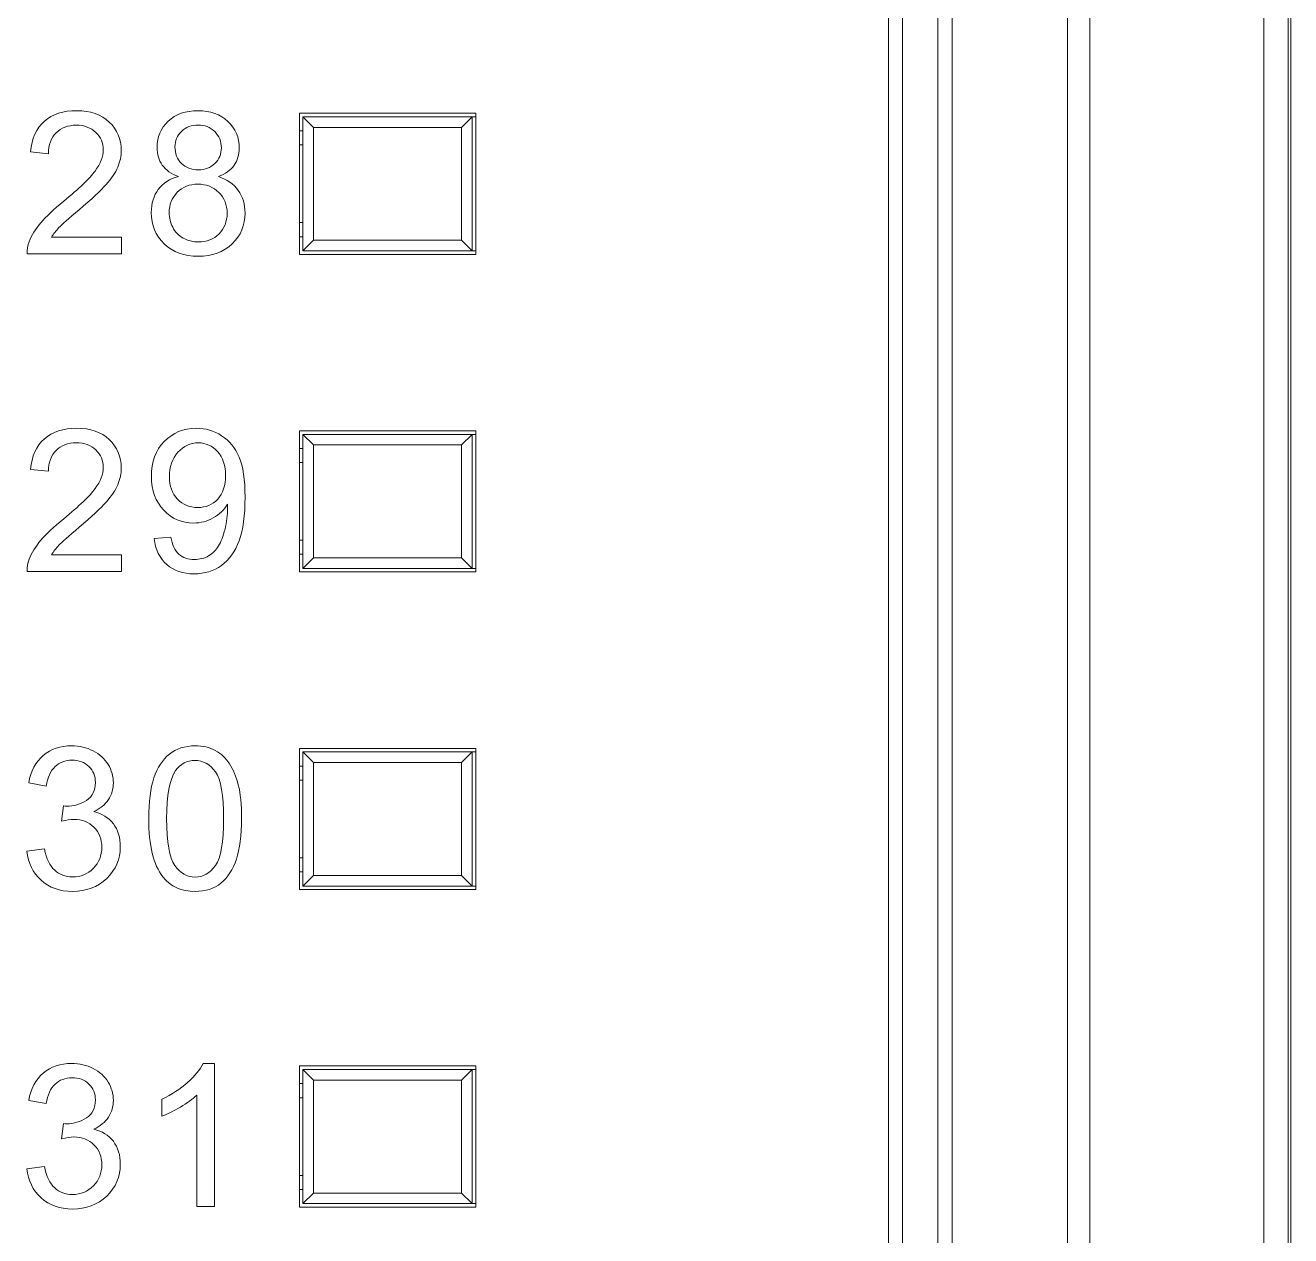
# Model space of a CAD drawing. Header units: millimetres. Extents: x 33157 to 59611, y -29750 to 1750.
# Drawn here: x 53679.92 to 53697.85, y 1349.32 to 1366.47 of the extents above; entities that cross this region are included whole.
import ezdxf

# ---------------------------------------------------------------- set-up
doc = ezdxf.new("R2010")
doc.units = ezdxf.units.MM
doc.layers.get('0').update_dxf_attribs({"lineweight": 18})

msp = doc.modelspace()

# ---------------------------------------------------------------- linework, layer by layer
at = {"lineweight": 9}
for p, q in [((53697.84878075242, 1433.969714928018), (53697.84878075242, 1335.469814928015)), ((53697.46928075244, 1433.305514928019), (53697.46928075244, 1336.134014928014)), ((53697.81108075238, 1433.305514928019), (53697.81108075238, 1336.134014928014)), ((53694.6865807524, 1428.989114928015), (53694.6865807524, 1340.450414928018)), ((53695.0027807524, 1428.989114928015), (53695.0027807524, 1340.450414928018)), ((53692.14878075241, 1428.719714928018), (53692.14878075241, 1340.719814928015)), ((53692.34878075236, 1428.719714928018), (53692.34878075236, 1340.719814928015)), ((53692.84878075242, 1428.719714928018), (53692.84878075242, 1340.719814928015)), ((53693.04878075238, 1428.719714928018), (53693.04878075238, 1340.719814928015)), ((53683.79878075243, 1365.219714928018), (53683.79878075243, 1363.219714928018)), ((53683.84878075242, 1365.169714928015), (53683.84878075242, 1363.269714928013)), ((53686.24878075244, 1365.169714928015), (53686.24878075244, 1363.269714928013)), ((53686.29878075243, 1365.219714928018), (53686.29878075243, 1363.219714928018)), ((53683.99878075239, 1365.019714928021), (53683.99878075239, 1363.419714928015)), ((53686.09878075236, 1365.019714928021), (53686.09878075236, 1363.419714928015)), ((53683.79878075243, 1360.719714928018), (53683.79878075243, 1358.719714928018)), ((53683.79878075243, 1360.719714928018), (53683.79878075243, 1358.719714928018)), ((53683.84878075242, 1360.669714928015), (53683.84878075242, 1358.769714928021)), ((53683.84878075242, 1360.669714928015), (53683.84878075242, 1358.769714928021)), ((53686.24878075244, 1360.669714928015), (53686.24878075244, 1358.769714928021)), ((53686.24878075244, 1360.669714928015), (53686.24878075244, 1358.769714928021)), ((53686.29878075243, 1360.719714928018), (53686.29878075243, 1358.719714928018)), ((53686.29878075243, 1360.719714928018), (53686.29878075243, 1358.719714928018)), ((53683.99878075239, 1360.519714928013), (53683.99878075239, 1358.919714928015)), ((53683.99878075239, 1360.519714928013), (53683.99878075239, 1358.919714928015)), ((53686.09878075236, 1360.519714928013), (53686.09878075236, 1358.919714928015)), ((53686.09878075236, 1360.519714928013), (53686.09878075236, 1358.919714928015)), ((53683.79878075243, 1356.219714928018), (53683.79878075243, 1354.219714928018)), ((53683.84878075242, 1356.169714928015), (53683.84878075242, 1354.269714928013)), ((53686.24878075244, 1356.169714928015), (53686.24878075244, 1354.269714928013)), ((53686.29878075243, 1356.219714928018), (53686.29878075243, 1354.219714928018)), ((53683.99878075239, 1356.019714928021), (53683.99878075239, 1354.419714928015)), ((53686.09878075236, 1356.019714928021), (53686.09878075236, 1354.419714928015)), ((53683.79878075243, 1351.719714928018), (53683.79878075243, 1349.719714928018)), ((53683.84878075242, 1351.669714928015), (53683.84878075242, 1349.769714928021)), ((53686.24878075244, 1351.669714928015), (53686.24878075244, 1349.769714928021)), ((53686.29878075243, 1351.719714928018), (53686.29878075243, 1349.719714928018)), ((53683.99878075239, 1351.519714928013), (53683.99878075239, 1349.919714928015)), ((53686.09878075236, 1351.519714928013), (53686.09878075236, 1349.919714928015))]:
    msp.add_line(p, q, dxfattribs=at)
for points, knots in [([(53681.27768075242, 1363.463914928019), (53681.27768075242, 1363.463914928019), (53681.27768075242, 1363.22681492802), (53681.27768075242, 1363.22681492802), (53681.27768075242, 1363.22681492802), (53679.93988075244, 1363.22681492802), (53679.93988075244, 1363.22681492802), (53679.93808075241, 1363.286514928018), (53679.94788075241, 1363.343914928016), (53679.96908075243, 1363.399414928011), (53680.00338075243, 1363.490214928016), (53680.05848075243, 1363.580014928018), (53680.13418075247, 1363.668014928021), (53680.2098807524, 1363.75601492801), (53680.31808075242, 1363.857614928019), (53680.45878075241, 1363.972814928019), (53680.67748075243, 1364.153014928015), (53680.82608075239, 1364.295514928016), (53680.90368075241, 1364.400814928012), (53680.98178075245, 1364.50621492802), (53681.02078075238, 1364.605914928019), (53681.02078075238, 1364.700014928021), (53681.02078075238, 1364.798314928018), (53680.9855807524, 1364.881114928015), (53680.91498075242, 1364.948814928015), (53680.84448075245, 1365.016114928017), (53680.75228075244, 1365.049914928014), (53680.63888075241, 1365.049914928014), (53680.51898075241, 1365.049914928014), (53680.42298075245, 1365.014214928014), (53680.35098075241, 1364.942714928016), (53680.27908075237, 1364.871714928012), (53680.24288075246, 1364.772914928013), (53680.24188075241, 1364.646414928014), (53680.24188075241, 1364.646414928014), (53679.98788075239, 1364.671814928013), (53679.98788075239, 1364.671814928013), (53680.0052807524, 1364.861814928015), (53680.07118075245, 1365.006714928014), (53680.18498075238, 1365.106414928013), (53680.2992807524, 1365.206114928012), (53680.45218075244, 1365.256014928018), (53680.64458075244, 1365.256014928018), (53680.83828075245, 1365.256014928018), (53680.99218075236, 1365.202314928013), (53681.10498075243, 1365.09461492802), (53681.2183807524, 1364.986914928013), (53681.27478075246, 1364.853314928019), (53681.27478075246, 1364.694314928019), (53681.27478075246, 1364.613414928011), (53681.25838075244, 1364.533914928018), (53681.22498075236, 1364.455914928017), (53681.19208075237, 1364.377314928016), (53681.13698075243, 1364.295014928015), (53681.0603807524, 1364.208514928017), (53680.9831807524, 1364.122414928016), (53680.85568075246, 1364.003414928018), (53680.6778807524, 1363.852914928014), (53680.52878075247, 1363.727714928012), (53680.4328807524, 1363.643114928017), (53680.39058075243, 1363.598414928019), (53680.34818075239, 1363.55371492802), (53680.31338075243, 1363.509014928014), (53680.28568075245, 1363.463914928019), (53680.28568075245, 1363.463914928019), (53681.27768075242, 1363.463914928019), (53681.27768075242, 1363.463914928019)], [0, 0, 0, 0, 131382.5328116793, 131382.5328116793, 131382.5328116793, 262765.0656233583, 262765.0656233583, 262765.0656233583, 394147.5984350377, 394147.5984350377, 394147.5984350377, 525530.1312467166, 525530.1312467166, 525530.1312467166, 656912.664058396, 656912.664058396, 656912.664058396, 788295.196870075, 788295.196870075, 788295.196870075, 919677.7296817543, 919677.7296817543, 919677.7296817543, 1051060.262493433, 1051060.262493433, 1051060.262493433, 1182442.795305113, 1182442.795305113, 1182442.795305113, 1313825.328116792, 1313825.328116792, 1313825.328116792, 1445207.860928471, 1445207.860928471, 1445207.860928471, 1576590.39374015, 1576590.39374015, 1576590.39374015, 1707972.926551829, 1707972.926551829, 1707972.926551829, 1839355.459363509, 1839355.459363509, 1839355.459363509, 1970737.992175188, 1970737.992175188, 1970737.992175188, 2102120.524986867, 2102120.524986867, 2102120.524986867, 2233503.057798546, 2233503.057798546, 2233503.057798546, 2364885.590610225, 2364885.590610225, 2364885.590610225, 2496268.123421905, 2496268.123421905, 2496268.123421905, 2627650.656233584, 2627650.656233584, 2627650.656233584, 2759033.189045263, 2759033.189045263, 2759033.189045263, 2890415.721856942, 2890415.721856942, 2890415.721856942, 2890415.721856942]), ([(53682.08538075243, 1364.322314928016), (53681.98238075236, 1364.359914928012), (53681.90618075241, 1364.414014928021), (53681.85638075238, 1364.483614928016), (53681.80698075242, 1364.55371492802), (53681.7820807524, 1364.637414928016), (53681.7820807524, 1364.734814928015), (53681.7820807524, 1364.882014928014), (53681.83468075239, 1365.005314928021), (53681.94008075239, 1365.105414928017), (53682.04588075241, 1365.205614928017), (53682.18608075238, 1365.256014928018), (53682.36148075238, 1365.256014928018), (53682.53748075236, 1365.256014928018), (53682.67948075241, 1365.204714928018), (53682.78678075245, 1365.102214928017), (53682.89398075241, 1364.999614928019), (53682.9475807524, 1364.875014928016), (53682.9475807524, 1364.727714928012), (53682.9475807524, 1364.634114928012), (53682.9231807524, 1364.552314928012), (53682.87418075241, 1364.483114928014), (53682.82528075241, 1364.413514928019), (53682.75098075243, 1364.359914928012), (53682.65078075239, 1364.322314928016), (53682.77448075244, 1364.281814928013), (53682.86808075241, 1364.216914928016), (53682.93258075239, 1364.126614928012), (53682.99698075248, 1364.036814928018), (53683.02948075239, 1363.929514928015), (53683.02948075239, 1363.804414928017), (53683.02948075239, 1363.631814928012), (53682.96828075239, 1363.48691492802), (53682.84648075243, 1363.369314928015), (53682.72418075244, 1363.251714928017), (53682.56378075239, 1363.192914928011), (53682.36478075242, 1363.192914928011), (53682.16588075241, 1363.192914928011), (53682.00548075241, 1363.251714928017), (53681.88318075243, 1363.369814928017), (53681.76138075246, 1363.487914928016), (53681.70018075241, 1363.635114928016), (53681.70018075241, 1363.81151492802), (53681.70018075241, 1363.942714928016), (53681.73358075242, 1364.052814928014), (53681.80038075239, 1364.141214928015), (53681.86718075236, 1364.230114928017), (53681.96218075239, 1364.290314928017), (53682.08538075243, 1364.322314928016)], [0, 0, 0, 0, 132667.0949784591, 132667.0949784591, 132667.0949784591, 265334.1899569182, 265334.1899569182, 265334.1899569182, 398001.2849353773, 398001.2849353773, 398001.2849353773, 530668.3799138364, 530668.3799138364, 530668.3799138364, 663335.4748922954, 663335.4748922954, 663335.4748922954, 796002.5698707546, 796002.5698707546, 796002.5698707546, 928669.6648492137, 928669.6648492137, 928669.6648492137, 1061336.759827673, 1061336.759827673, 1061336.759827673, 1194003.854806132, 1194003.854806132, 1194003.854806132, 1326670.949784591, 1326670.949784591, 1326670.949784591, 1459338.04476305, 1459338.04476305, 1459338.04476305, 1592005.139741509, 1592005.139741509, 1592005.139741509, 1724672.234719968, 1724672.234719968, 1724672.234719968, 1857339.329698427, 1857339.329698427, 1857339.329698427, 1990006.424676886, 1990006.424676886, 1990006.424676886, 2122673.519655345, 2122673.519655345, 2122673.519655345, 2122673.519655345]), ([(53682.03608075241, 1364.743714928015), (53682.03608075241, 1364.647814928015), (53682.06658075241, 1364.569714928016), (53682.12728075244, 1364.509014928014), (53682.18848075237, 1364.448314928013), (53682.26838075244, 1364.417814928019), (53682.36768075245, 1364.417814928019), (53682.46408075243, 1364.417814928019), (53682.54218075241, 1364.447914928016), (53682.60278075244, 1364.508114928015), (53682.66348075241, 1364.568314928015), (53682.69358075238, 1364.642114928014), (53682.69358075238, 1364.729614928015), (53682.69358075238, 1364.820914928015), (53682.66258075237, 1364.897514928015), (53682.59998075242, 1364.959614928018), (53682.53788075244, 1365.021714928014), (53682.45938075244, 1365.052814928014), (53682.36478075242, 1365.052814928014), (53682.26938075243, 1365.052814928014), (53682.19078075243, 1365.022214928016), (53682.12868075244, 1364.961514928014), (53682.06708075237, 1364.900814928019), (53682.03608075241, 1364.828414928015), (53682.03608075241, 1364.743714928015)], [0, 0, 0, 0, 137354.0155961137, 137354.0155961137, 137354.0155961137, 274708.0311922273, 274708.0311922273, 274708.0311922273, 412062.046788341, 412062.046788341, 412062.046788341, 549416.0623844546, 549416.0623844546, 549416.0623844546, 686770.0779805683, 686770.0779805683, 686770.0779805683, 824124.093576682, 824124.093576682, 824124.093576682, 961478.1091727957, 961478.1091727957, 961478.1091727957, 1098832.124768909, 1098832.124768909, 1098832.124768909, 1098832.124768909]), ([(53681.95418075236, 1363.809614928017), (53681.95418075236, 1363.738614928013), (53681.97068075245, 1363.670414928019), (53682.00358075244, 1363.604014928016), (53682.03648075243, 1363.538214928012), (53682.08638075241, 1363.48691492802), (53682.15318075244, 1363.450714928018), (53682.21948075239, 1363.414514928015), (53682.29098075235, 1363.396114928014), (53682.3666807524, 1363.396114928014), (53682.48618075243, 1363.396114928014), (53682.58398075242, 1363.43421492802), (53682.66068075239, 1363.510414928016), (53682.73738075237, 1363.586614928011), (53682.77548075237, 1363.683514928015), (53682.77548075237, 1363.801114928013), (53682.77548075237, 1363.920614928014), (53682.73598075242, 1364.019414928021), (53682.65738075241, 1364.097414928015), (53682.57838075238, 1364.175514928014), (53682.47868075242, 1364.214614928016), (53682.35868075237, 1364.214614928016), (53682.24108075243, 1364.214614928016), (53682.14468075239, 1364.176014928016), (53682.06848075244, 1364.098914928014), (53681.99228075243, 1364.021714928014), (53681.95418075236, 1363.925314928019), (53681.95418075236, 1363.809614928017)], [0, 0, 0, 0, 136388.7626806781, 136388.7626806781, 136388.7626806781, 272777.5253613562, 272777.5253613562, 272777.5253613562, 409166.2880420343, 409166.2880420343, 409166.2880420343, 545555.0507227124, 545555.0507227124, 545555.0507227124, 681943.8134033906, 681943.8134033906, 681943.8134033906, 818332.5760840686, 818332.5760840686, 818332.5760840686, 954721.3387647467, 954721.3387647467, 954721.3387647467, 1091110.101445425, 1091110.101445425, 1091110.101445425, 1227498.864126103, 1227498.864126103, 1227498.864126103, 1227498.864126103]), ([(53681.27768075242, 1358.963914928011), (53681.27768075242, 1358.963914928011), (53681.27768075242, 1358.726814928013), (53681.27768075242, 1358.726814928013), (53681.27768075242, 1358.726814928013), (53679.93988075244, 1358.726814928013), (53679.93988075244, 1358.726814928013), (53679.93808075241, 1358.786514928018), (53679.94788075241, 1358.843914928016), (53679.96908075243, 1358.899414928018), (53680.00338075243, 1358.990214928016), (53680.05848075243, 1359.080014928018), (53680.13418075247, 1359.168014928014), (53680.2098807524, 1359.256014928018), (53680.31808075242, 1359.357614928012), (53680.45878075241, 1359.472814928012), (53680.67748075243, 1359.653014928015), (53680.82608075239, 1359.795514928016), (53680.90368075241, 1359.900814928019), (53680.98178075245, 1360.00621492802), (53681.02078075238, 1360.105914928011), (53681.02078075238, 1360.200014928013), (53681.02078075238, 1360.298314928011), (53680.9855807524, 1360.381114928015), (53680.91498075242, 1360.448814928015), (53680.84448075245, 1360.516114928017), (53680.75228075244, 1360.549914928014), (53680.63888075241, 1360.549914928014), (53680.51898075241, 1360.549914928014), (53680.42298075245, 1360.514214928021), (53680.35098075241, 1360.442714928016), (53680.27908075237, 1360.37171492802), (53680.24288075246, 1360.272914928013), (53680.24188075241, 1360.146414928014), (53680.24188075241, 1360.146414928014), (53679.98788075239, 1360.171814928013), (53679.98788075239, 1360.171814928013), (53680.0052807524, 1360.361814928015), (53680.07118075245, 1360.506714928014), (53680.18498075238, 1360.606414928021), (53680.2992807524, 1360.706114928019), (53680.45218075244, 1360.756014928018), (53680.64458075244, 1360.756014928018), (53680.83828075245, 1360.756014928018), (53680.99218075236, 1360.702314928013), (53681.10498075243, 1360.594614928013), (53681.2183807524, 1360.48691492802), (53681.27478075246, 1360.353314928019), (53681.27478075246, 1360.194314928012), (53681.27478075246, 1360.113414928018), (53681.25838075244, 1360.033914928011), (53681.22498075236, 1359.955914928017), (53681.19208075237, 1359.877314928016), (53681.13698075243, 1359.795014928015), (53681.0603807524, 1359.708514928017), (53680.9831807524, 1359.622414928016), (53680.85568075246, 1359.503414928018), (53680.6778807524, 1359.352914928014), (53680.52878075247, 1359.227714928019), (53680.4328807524, 1359.143114928017), (53680.39058075243, 1359.098414928012), (53680.34818075239, 1359.053714928013), (53680.31338075243, 1359.009014928014), (53680.28568075245, 1358.963914928011), (53680.28568075245, 1358.963914928011), (53681.27768075242, 1358.963914928011), (53681.27768075242, 1358.963914928011)], [0, 0, 0, 0, 131387.9052351582, 131387.9052351582, 131387.9052351582, 262775.8104703162, 262775.8104703162, 262775.8104703162, 394163.7157054745, 394163.7157054745, 394163.7157054745, 525551.6209406324, 525551.6209406324, 525551.6209406324, 656939.5261757906, 656939.5261757906, 656939.5261757906, 788327.4314109486, 788327.4314109486, 788327.4314109486, 919715.3366461068, 919715.3366461068, 919715.3366461068, 1051103.241881265, 1051103.241881265, 1051103.241881265, 1182491.147116423, 1182491.147116423, 1182491.147116423, 1313879.052351581, 1313879.052351581, 1313879.052351581, 1445266.957586739, 1445266.957586739, 1445266.957586739, 1576654.862821897, 1576654.862821897, 1576654.862821897, 1708042.768057056, 1708042.768057056, 1708042.768057056, 1839430.673292214, 1839430.673292214, 1839430.673292214, 1970818.578527372, 1970818.578527372, 1970818.578527372, 2102206.48376253, 2102206.48376253, 2102206.48376253, 2233594.388997688, 2233594.388997688, 2233594.388997688, 2364982.294232846, 2364982.294232846, 2364982.294232846, 2496370.199468004, 2496370.199468004, 2496370.199468004, 2627758.104703162, 2627758.104703162, 2627758.104703162, 2759146.009938321, 2759146.009938321, 2759146.009938321, 2890533.915173478, 2890533.915173478, 2890533.915173478, 2890533.915173478]), ([(53681.73968075236, 1359.195314928016), (53681.73968075236, 1359.195314928016), (53681.97678075239, 1359.215014928013), (53681.97678075239, 1359.215014928013), (53681.99698075236, 1359.103114928017), (53682.03558075245, 1359.022214928016), (53682.09248075241, 1358.97191492802), (53682.14938075238, 1358.921514928013), (53682.22228075241, 1358.896114928014), (53682.31168075241, 1358.896114928014), (53682.38788075247, 1358.896114928014), (53682.45468075245, 1358.913514928011), (53682.51248075246, 1358.948814928015), (53682.57038075235, 1358.983614928016), (53682.61738075243, 1359.030214928017), (53682.65358075241, 1359.089014928016), (53682.68988075238, 1359.147314928013), (53682.72038075238, 1359.226314928018), (53682.7453807524, 1359.32561492802), (53682.77028075236, 1359.424814928017), (53682.78248075247, 1359.526014928014), (53682.78248075247, 1359.629014928017), (53682.78248075247, 1359.639814928013), (53682.7820807524, 1359.656714928016), (53682.78108075241, 1359.678814928018), (53682.73168075239, 1359.599814928013), (53682.66398075243, 1359.535414928017), (53682.57838075238, 1359.486414928018), (53682.49278075239, 1359.437114928012), (53682.39958075239, 1359.412614928012), (53682.29988075243, 1359.412614928012), (53682.13288075241, 1359.412614928012), (53681.99178075246, 1359.473314928014), (53681.87608075244, 1359.594614928013), (53681.76088075244, 1359.715514928015), (53681.70298075236, 1359.875414928013), (53681.70298075236, 1360.073914928019), (53681.70298075236, 1360.279014928019), (53681.76318075243, 1360.443614928015), (53681.88408075241, 1360.568814928017), (53682.00448075237, 1360.693414928013), (53682.15548075244, 1360.756014928018), (53682.33758075247, 1360.756014928018), (53682.46828075239, 1360.756014928018), (53682.58828075239, 1360.720714928014), (53682.69738075239, 1360.649714928011), (53682.80598075237, 1360.579114928019), (53682.88838075244, 1360.478414928016), (53682.94478075238, 1360.34721492802), (53683.00118075244, 1360.216514928019), (53683.02948075239, 1360.026914928021), (53683.02948075239, 1359.779014928011), (53683.02948075239, 1359.520814928015), (53683.00168075241, 1359.315214928014), (53682.94568075243, 1359.162414928017), (53682.88978075239, 1359.009014928014), (53682.80598075237, 1358.892814928018), (53682.69548075242, 1358.812914928013), (53682.58498075235, 1358.732914928019), (53682.45558075243, 1358.692914928018), (53682.30698075242, 1358.692914928018), (53682.14888075241, 1358.692914928018), (53682.02008075241, 1358.736714928018), (53681.91988075242, 1358.824614928016), (53681.8201807524, 1358.912614928012), (53681.75988075239, 1359.036314928016), (53681.73968075236, 1359.195314928016)], [0, 0, 0, 0, 131394.4066719125, 131394.4066719125, 131394.4066719125, 262788.8133438246, 262788.8133438246, 262788.8133438246, 394183.2200157372, 394183.2200157372, 394183.2200157372, 525577.6266876493, 525577.6266876493, 525577.6266876493, 656972.0333595618, 656972.0333595618, 656972.0333595618, 788366.440031474, 788366.440031474, 788366.440031474, 919760.8467033864, 919760.8467033864, 919760.8467033864, 1051155.253375299, 1051155.253375299, 1051155.253375299, 1182549.660047211, 1182549.660047211, 1182549.660047211, 1313944.066719124, 1313944.066719124, 1313944.066719124, 1445338.473391036, 1445338.473391036, 1445338.473391036, 1576732.880062948, 1576732.880062948, 1576732.880062948, 1708127.286734861, 1708127.286734861, 1708127.286734861, 1839521.693406773, 1839521.693406773, 1839521.693406773, 1970916.100078685, 1970916.100078685, 1970916.100078685, 2102310.506750598, 2102310.506750598, 2102310.506750598, 2233704.91342251, 2233704.91342251, 2233704.91342251, 2365099.320094422, 2365099.320094422, 2365099.320094422, 2496493.726766334, 2496493.726766334, 2496493.726766334, 2627888.133438247, 2627888.133438247, 2627888.133438247, 2759282.540110159, 2759282.540110159, 2759282.540110159, 2890676.946782072, 2890676.946782072, 2890676.946782072, 2890676.946782072]), ([(53682.75288075241, 1360.086614928011), (53682.75288075241, 1360.228714928016), (53682.71528075243, 1360.341614928016), (53682.63998075246, 1360.424814928017), (53682.56518075246, 1360.508114928015), (53682.47398075243, 1360.549914928014), (53682.3666807524, 1360.549914928014), (53682.25568075242, 1360.549914928014), (53682.15978075241, 1360.505314928013), (53682.07888075241, 1360.415414928014), (53681.99748075244, 1360.325614928013), (53681.95698075238, 1360.208914928014), (53681.95698075238, 1360.065914928018), (53681.95698075238, 1359.937514928016), (53681.99558075241, 1359.83311492802), (53682.07228075239, 1359.753114928011), (53682.14938075238, 1359.672714928019), (53682.24538075246, 1359.632714928018), (53682.35968075242, 1359.632714928018), (53682.47438075239, 1359.632714928018), (53682.56848075238, 1359.672714928019), (53682.6423807524, 1359.753114928011), (53682.71618075241, 1359.83311492802), (53682.75288075241, 1359.944614928012), (53682.75288075241, 1360.086614928011)], [0, 0, 0, 0, 137358.9491372271, 137358.9491372271, 137358.9491372271, 274717.8982744543, 274717.8982744543, 274717.8982744543, 412076.8474116814, 412076.8474116814, 412076.8474116814, 549435.7965489086, 549435.7965489086, 549435.7965489086, 686794.7456861357, 686794.7456861357, 686794.7456861357, 824153.6948233629, 824153.6948233629, 824153.6948233629, 961512.64396059, 961512.64396059, 961512.64396059, 1098871.593097817, 1098871.593097817, 1098871.593097817, 1098871.593097817]), ([(53679.93808075241, 1354.763014928015), (53679.93808075241, 1354.763014928015), (53680.1864807524, 1354.796914928017), (53680.1864807524, 1354.796914928017), (53680.21518075242, 1354.655814928017), (53680.26318075237, 1354.554214928015), (53680.33138075241, 1354.492114928019), (53680.39958075245, 1354.430014928017), (53680.48328075241, 1354.399014928014), (53680.5824807524, 1354.399014928014), (53680.70008075246, 1354.399014928014), (53680.79938075246, 1354.439414928019), (53680.87928075242, 1354.520314928013), (53680.95928075243, 1354.601214928021), (53680.99928075241, 1354.701414928014), (53680.99928075241, 1354.820914928015), (53680.99928075241, 1354.934714928014), (53680.96208075239, 1355.028814928016), (53680.88728075245, 1355.103114928017), (53680.81298075241, 1355.176914928015), (53680.7184807524, 1355.214114928014), (53680.6031807524, 1355.214114928014), (53680.55618075238, 1355.214114928014), (53680.4978807524, 1355.204714928018), (53680.42778075239, 1355.186314928018), (53680.42778075239, 1355.186314928018), (53680.45548075243, 1355.403714928019), (53680.45548075243, 1355.403714928019), (53680.47198075245, 1355.401814928016), (53680.48558075246, 1355.400814928019), (53680.49548075235, 1355.400814928019), (53680.60178075245, 1355.400814928019), (53680.69678075242, 1355.428614928016), (53680.78198075239, 1355.483614928016), (53680.86658075245, 1355.538714928021), (53680.90898075243, 1355.623314928016), (53680.90898075243, 1355.737614928017), (53680.90898075243, 1355.828414928015), (53680.87788075241, 1355.903714928012), (53680.81628075245, 1355.963414928017), (53680.75468075238, 1356.023114928015), (53680.67518075238, 1356.052814928021), (53680.57778075247, 1356.052814928021), (53680.48088075235, 1356.052814928021), (53680.40048075243, 1356.022214928016), (53680.3360807524, 1355.961014928019), (53680.27158075236, 1355.899914928013), (53680.23018075243, 1355.808214928016), (53680.21188075238, 1355.685914928013), (53680.21188075238, 1355.685914928013), (53679.96348075246, 1355.731014928016), (53679.96348075246, 1355.731014928016), (53679.9940807524, 1355.897514928015), (53680.06278075246, 1356.026914928013), (53680.17048075245, 1356.118614928018), (53680.27768075242, 1356.210314928015), (53680.41178075239, 1356.25601492801), (53680.57168075241, 1356.25601492801), (53680.68178075241, 1356.25601492801), (53680.7833807524, 1356.232414928017), (53680.87598075243, 1356.184914928016), (53680.96918075238, 1356.137914928018), (53681.04018075243, 1356.073514928015), (53681.08908075243, 1355.992114928012), (53681.13848075244, 1355.910214928015), (53681.16298075244, 1355.823714928017), (53681.16298075244, 1355.732014928013), (53681.16298075244, 1355.645014928013), (53681.13938075243, 1355.565914928018), (53681.09288075243, 1355.49441492802), (53681.04578075241, 1355.422914928014), (53680.97618075242, 1355.366014928011), (53680.88448075243, 1355.323714928017), (53681.00398075246, 1355.296414928016), (53681.09658075243, 1355.239014928018), (53681.16298075244, 1355.152014928011), (53681.22878075243, 1355.065514928013), (53681.26168075242, 1354.956314928014), (53681.26168075242, 1354.826014928017), (53681.26168075242, 1354.649714928018), (53681.19728075239, 1354.499614928012), (53681.06888075246, 1354.376814928014), (53680.93998075239, 1354.254114928015), (53680.7772807524, 1354.192914928011), (53680.58068075244, 1354.192914928011), (53680.40328075239, 1354.192914928011), (53680.25608075238, 1354.246114928013), (53680.13898075241, 1354.351914928018), (53680.02138075235, 1354.457814928013), (53679.95458075238, 1354.594614928013), (53679.93808075241, 1354.763014928015)], [0, 0, 0, 0, 130485.184366316, 130485.184366316, 130485.184366316, 260970.3687326323, 260970.3687326323, 260970.3687326323, 391455.5530989484, 391455.5530989484, 391455.5530989484, 521940.7374652643, 521940.7374652643, 521940.7374652643, 652425.9218315808, 652425.9218315808, 652425.9218315808, 782911.1061978968, 782911.1061978968, 782911.1061978968, 913396.2905642127, 913396.2905642127, 913396.2905642127, 1043881.474930529, 1043881.474930529, 1043881.474930529, 1174366.659296845, 1174366.659296845, 1174366.659296845, 1304851.843663161, 1304851.843663161, 1304851.843663161, 1435337.028029477, 1435337.028029477, 1435337.028029477, 1565822.212395794, 1565822.212395794, 1565822.212395794, 1696307.396762109, 1696307.396762109, 1696307.396762109, 1826792.581128426, 1826792.581128426, 1826792.581128426, 1957277.765494742, 1957277.765494742, 1957277.765494742, 2087762.949861058, 2087762.949861058, 2087762.949861058, 2218248.134227374, 2218248.134227374, 2218248.134227374, 2348733.31859369, 2348733.31859369, 2348733.31859369, 2479218.502960006, 2479218.502960006, 2479218.502960006, 2609703.687326322, 2609703.687326322, 2609703.687326322, 2740188.871692638, 2740188.871692638, 2740188.871692638, 2870674.056058954, 2870674.056058954, 2870674.056058954, 3001159.240425271, 3001159.240425271, 3001159.240425271, 3131644.424791587, 3131644.424791587, 3131644.424791587, 3262129.609157903, 3262129.609157903, 3262129.609157903, 3392614.793524219, 3392614.793524219, 3392614.793524219, 3523099.977890535, 3523099.977890535, 3523099.977890535, 3653585.162256851, 3653585.162256851, 3653585.162256851, 3784070.346623168, 3784070.346623168, 3784070.346623168, 3914555.530989483, 3914555.530989483, 3914555.530989483, 3914555.530989483]), ([(53681.6644807524, 1355.224014928011), (53681.6644807524, 1355.46251492801), (53681.6889807524, 1355.655314928015), (53681.73788075245, 1355.801114928013), (53681.78728075241, 1355.947414928014), (53681.86018075244, 1356.059814928012), (53681.95708075239, 1356.138414928012), (53682.05348075237, 1356.216914928016), (53682.17538075239, 1356.25601492801), (53682.32208075243, 1356.25601492801), (53682.43028075239, 1356.25601492801), (53682.52528075236, 1356.234314928013), (53682.60758075237, 1356.190614928018), (53682.68948075236, 1356.146814928019), (53682.75718075238, 1356.083814928017), (53682.80988075238, 1356.001514928015), (53682.86258075244, 1355.919614928017), (53682.90388075242, 1355.819514928014), (53682.9340807524, 1355.701414928014), (53682.96458075239, 1355.583314928015), (53682.97968075241, 1355.423914928018), (53682.97968075241, 1355.224014928011), (53682.97968075241, 1354.986914928013), (53682.95518075241, 1354.795014928015), (53682.90678075238, 1354.649214928016), (53682.85828075241, 1354.502914928016), (53682.78538075244, 1354.390514928018), (53682.68848075243, 1354.311514928012), (53682.59208075239, 1354.232414928017), (53682.46978075235, 1354.192914928011), (53682.32208075243, 1354.192914928011), (53682.1277807524, 1354.192914928011), (53681.97498075242, 1354.262114928016), (53681.86398075239, 1354.400814928012), (53681.73088075235, 1354.570214928011), (53681.6644807524, 1354.844414928018), (53681.6644807524, 1355.224014928011)], [0, 0, 0, 0, 134240.0601315213, 134240.0601315213, 134240.0601315213, 268480.1202630427, 268480.1202630427, 268480.1202630427, 402720.1803945639, 402720.1803945639, 402720.1803945639, 536960.2405260851, 536960.2405260851, 536960.2405260851, 671200.3006576063, 671200.3006576063, 671200.3006576063, 805440.3607891278, 805440.3607891278, 805440.3607891278, 939680.420920649, 939680.420920649, 939680.420920649, 1073920.48105217, 1073920.48105217, 1073920.48105217, 1208160.541183692, 1208160.541183692, 1208160.541183692, 1342400.601315213, 1342400.601315213, 1342400.601315213, 1476640.661446734, 1476640.661446734, 1476640.661446734, 1610880.721578256, 1610880.721578256, 1610880.721578256, 1610880.721578256]), ([(53681.91848075241, 1355.223014928014), (53681.91848075241, 1354.890514928018), (53681.95708075239, 1354.669414928015), (53682.0346807524, 1354.560314928014), (53682.11228075242, 1354.450714928018), (53682.20828075238, 1354.396114928014), (53682.32208075243, 1354.396114928014), (53682.43588075243, 1354.396114928014), (53682.53188075245, 1354.451214928012), (53682.60948075241, 1354.560814928016), (53682.68708075237, 1354.670814928016), (53682.72568075245, 1354.891414928017), (53682.72568075245, 1355.223014928014), (53682.72568075245, 1355.555614928016), (53682.68708075237, 1355.776714928018), (53682.60948075241, 1355.88581492802), (53682.53238075241, 1355.995414928016), (53682.43548075241, 1356.049914928014), (53682.31928075242, 1356.049914928014), (53682.20548075243, 1356.049914928014), (53682.1141807524, 1356.001514928015), (53682.04598075236, 1355.905114928013), (53681.96088075239, 1355.782314928015), (53681.91848075241, 1355.554614928019), (53681.91848075241, 1355.223014928014)], [0, 0, 0, 0, 137364.8843825056, 137364.8843825056, 137364.8843825056, 274729.7687650111, 274729.7687650111, 274729.7687650111, 412094.6531475167, 412094.6531475167, 412094.6531475167, 549459.5375300222, 549459.5375300222, 549459.5375300222, 686824.4219125278, 686824.4219125278, 686824.4219125278, 824189.3062950333, 824189.3062950333, 824189.3062950333, 961554.1906775389, 961554.1906775389, 961554.1906775389, 1098919.075060044, 1098919.075060044, 1098919.075060044, 1098919.075060044]), ([(53679.93808075241, 1350.263014928015), (53679.93808075241, 1350.263014928015), (53680.1864807524, 1350.296914928017), (53680.1864807524, 1350.296914928017), (53680.21518075242, 1350.155814928017), (53680.26318075237, 1350.054214928015), (53680.33138075241, 1349.992114928012), (53680.39958075245, 1349.930014928017), (53680.48328075241, 1349.899014928014), (53680.5824807524, 1349.899014928014), (53680.70008075246, 1349.899014928014), (53680.79938075246, 1349.939414928012), (53680.87928075242, 1350.02031492802), (53680.95928075243, 1350.101214928014), (53680.99928075241, 1350.201414928014), (53680.99928075241, 1350.320914928015), (53680.99928075241, 1350.434714928014), (53680.96208075239, 1350.528814928016), (53680.88728075245, 1350.603114928017), (53680.81298075241, 1350.676914928015), (53680.7184807524, 1350.714114928014), (53680.6031807524, 1350.714114928014), (53680.55618075238, 1350.714114928014), (53680.4978807524, 1350.704714928018), (53680.42778075239, 1350.686314928018), (53680.42778075239, 1350.686314928018), (53680.45548075243, 1350.903714928012), (53680.45548075243, 1350.903714928012), (53680.47198075245, 1350.901814928016), (53680.48558075246, 1350.900814928012), (53680.49548075235, 1350.900814928012), (53680.60178075245, 1350.900814928012), (53680.69678075242, 1350.928614928016), (53680.78198075239, 1350.983614928016), (53680.86658075245, 1351.038714928014), (53680.90898075243, 1351.123314928016), (53680.90898075243, 1351.237614928017), (53680.90898075243, 1351.328414928015), (53680.87788075241, 1351.403714928019), (53680.81628075245, 1351.463414928017), (53680.75468075238, 1351.523114928015), (53680.67518075238, 1351.552814928014), (53680.57778075247, 1351.552814928014), (53680.48088075235, 1351.552814928014), (53680.40048075243, 1351.522214928016), (53680.3360807524, 1351.461014928012), (53680.27158075236, 1351.39991492802), (53680.23018075243, 1351.308214928016), (53680.21188075238, 1351.185914928013), (53680.21188075238, 1351.185914928013), (53679.96348075246, 1351.231014928016), (53679.96348075246, 1351.231014928016), (53679.9940807524, 1351.397514928015), (53680.06278075246, 1351.526914928013), (53680.17048075245, 1351.618614928018), (53680.27768075242, 1351.710314928015), (53680.41178075239, 1351.756014928018), (53680.57168075241, 1351.756014928018), (53680.68178075241, 1351.756014928018), (53680.7833807524, 1351.732414928017), (53680.87598075243, 1351.684914928016), (53680.96918075238, 1351.637914928018), (53681.04018075243, 1351.573514928015), (53681.08908075243, 1351.492114928019), (53681.13848075244, 1351.410214928015), (53681.16298075244, 1351.32371492801), (53681.16298075244, 1351.232014928013), (53681.16298075244, 1351.14501492802), (53681.13938075243, 1351.065914928018), (53681.09288075243, 1350.994414928012), (53681.04578075241, 1350.922914928014), (53680.97618075242, 1350.866014928018), (53680.88448075243, 1350.823714928017), (53681.00398075246, 1350.796414928016), (53681.09658075243, 1350.739014928018), (53681.16298075244, 1350.652014928018), (53681.22878075243, 1350.565514928021), (53681.26168075242, 1350.456314928014), (53681.26168075242, 1350.326014928017), (53681.26168075242, 1350.149714928018), (53681.19728075239, 1349.999614928019), (53681.06888075246, 1349.876814928014), (53680.93998075239, 1349.754114928015), (53680.7772807524, 1349.692914928018), (53680.58068075244, 1349.692914928018), (53680.40328075239, 1349.692914928018), (53680.25608075238, 1349.74611492802), (53680.13898075241, 1349.851914928011), (53680.02138075235, 1349.95781492802), (53679.95458075238, 1350.09461492802), (53679.93808075241, 1350.263014928015)], [0, 0, 0, 0, 130490.5210596374, 130490.5210596374, 130490.5210596374, 260981.0421192752, 260981.0421192752, 260981.0421192752, 391471.5631789127, 391471.5631789127, 391471.5631789127, 521962.0842385502, 521962.0842385502, 521962.0842385502, 652452.605298188, 652452.605298188, 652452.605298188, 782943.1263578255, 782943.1263578255, 782943.1263578255, 913433.6474174629, 913433.6474174629, 913433.6474174629, 1043924.168477101, 1043924.168477101, 1043924.168477101, 1174414.689536738, 1174414.689536738, 1174414.689536738, 1304905.210596376, 1304905.210596376, 1304905.210596376, 1435395.731656013, 1435395.731656013, 1435395.731656013, 1565886.252715651, 1565886.252715651, 1565886.252715651, 1696376.773775288, 1696376.773775288, 1696376.773775288, 1826867.294834926, 1826867.294834926, 1826867.294834926, 1957357.815894563, 1957357.815894563, 1957357.815894563, 2087848.336954201, 2087848.336954201, 2087848.336954201, 2218338.858013839, 2218338.858013839, 2218338.858013839, 2348829.379073476, 2348829.379073476, 2348829.379073476, 2479319.900133113, 2479319.900133113, 2479319.900133113, 2609810.421192751, 2609810.421192751, 2609810.421192751, 2740300.942252389, 2740300.942252389, 2740300.942252389, 2870791.463312026, 2870791.463312026, 2870791.463312026, 3001281.984371664, 3001281.984371664, 3001281.984371664, 3131772.505431302, 3131772.505431302, 3131772.505431302, 3262263.026490939, 3262263.026490939, 3262263.026490939, 3392753.547550577, 3392753.547550577, 3392753.547550577, 3523244.068610214, 3523244.068610214, 3523244.068610214, 3653734.589669852, 3653734.589669852, 3653734.589669852, 3784225.11072949, 3784225.11072949, 3784225.11072949, 3914715.631789127, 3914715.631789127, 3914715.631789127, 3914715.631789127]), ([(53682.59588075246, 1349.726814928013), (53682.59588075246, 1349.726814928013), (53682.34748075242, 1349.726814928013), (53682.34748075242, 1349.726814928013), (53682.34748075242, 1349.726814928013), (53682.34748075242, 1351.308214928016), (53682.34748075242, 1351.308214928016), (53682.28778075238, 1351.250814928018), (53682.20918075243, 1351.193914928015), (53682.11228075242, 1351.137014928011), (53682.01538075242, 1351.080014928018), (53681.9278807524, 1351.037214928015), (53681.85078075246, 1351.009014928014), (53681.85078075246, 1351.009014928014), (53681.85078075246, 1351.248914928015), (53681.85078075246, 1351.248914928015), (53681.98958075242, 1351.31381492802), (53682.11088075236, 1351.392814928018), (53682.21488075241, 1351.486014928013), (53682.31878075239, 1351.578614928017), (53682.39268075241, 1351.668514928016), (53682.43588075243, 1351.756014928018), (53682.43588075243, 1351.756014928018), (53682.59588075246, 1351.756014928018), (53682.59588075246, 1351.756014928018), (53682.59588075246, 1351.756014928018), (53682.59588075246, 1349.726814928013), (53682.59588075246, 1349.726814928013)], [0, 0, 0, 0, 136401.8651360442, 136401.8651360442, 136401.8651360442, 272803.7302720885, 272803.7302720885, 272803.7302720885, 409205.5954081328, 409205.5954081328, 409205.5954081328, 545607.460544177, 545607.460544177, 545607.460544177, 682009.3256802213, 682009.3256802213, 682009.3256802213, 818411.1908162655, 818411.1908162655, 818411.1908162655, 954813.0559523096, 954813.0559523096, 954813.0559523096, 1091214.921088354, 1091214.921088354, 1091214.921088354, 1227616.786224398, 1227616.786224398, 1227616.786224398, 1227616.786224398])]:
    msp.add_open_spline(points, degree=3, knots=knots)
for points in [[(53686.29878075243, 1365.219714928018), (53686.29878075243, 1365.219714928018), (53683.79878075243, 1365.219714928018), (53683.79878075243, 1365.219714928018)], [(53683.84878075242, 1365.169714928015), (53683.84878075242, 1365.169714928015), (53686.29878075243, 1365.169714928015), (53686.29878075243, 1365.169714928015)], [(53683.84878075242, 1365.169714928015), (53683.84878075242, 1365.169714928015), (53683.99878075239, 1365.019714928021), (53683.99878075239, 1365.019714928021)], [(53686.24878075244, 1365.169714928015), (53686.24878075244, 1365.169714928015), (53686.09878075236, 1365.019714928021), (53686.09878075236, 1365.019714928021)], [(53683.84878075242, 1364.969714928018), (53683.84878075242, 1364.969714928018), (53683.79878075243, 1364.969714928018), (53683.79878075243, 1364.969714928018)], [(53686.09878075236, 1365.019714928021), (53686.09878075236, 1365.019714928021), (53683.99878075239, 1365.019714928021), (53683.99878075239, 1365.019714928021)], [(53683.84878075242, 1364.769714928021), (53683.84878075242, 1364.769714928021), (53683.79878075243, 1364.769714928021), (53683.79878075243, 1364.769714928021)], [(53683.79878075243, 1363.669714928015), (53683.79878075243, 1363.669714928015), (53683.84878075242, 1363.669714928015), (53683.84878075242, 1363.669714928015)], [(53683.79878075243, 1363.469714928018), (53683.79878075243, 1363.469714928018), (53683.84878075242, 1363.469714928018), (53683.84878075242, 1363.469714928018)], [(53683.84878075242, 1363.269714928013), (53683.84878075242, 1363.269714928013), (53683.99878075239, 1363.419714928015), (53683.99878075239, 1363.419714928015)], [(53683.99878075239, 1363.419714928015), (53683.99878075239, 1363.419714928015), (53686.09878075236, 1363.419714928015), (53686.09878075236, 1363.419714928015)], [(53686.24878075244, 1363.269714928013), (53686.24878075244, 1363.269714928013), (53686.09878075236, 1363.419714928015), (53686.09878075236, 1363.419714928015)], [(53683.79878075243, 1363.219714928018), (53683.79878075243, 1363.219714928018), (53686.29878075243, 1363.219714928018), (53686.29878075243, 1363.219714928018)], [(53683.84878075242, 1363.269714928013), (53683.84878075242, 1363.269714928013), (53686.29878075243, 1363.269714928013), (53686.29878075243, 1363.269714928013)], [(53686.29878075243, 1360.719714928018), (53686.29878075243, 1360.719714928018), (53683.79878075243, 1360.719714928018), (53683.79878075243, 1360.719714928018)], [(53686.29878075243, 1360.719714928018), (53686.29878075243, 1360.719714928018), (53683.79878075243, 1360.719714928018), (53683.79878075243, 1360.719714928018)], [(53683.84878075242, 1360.669714928015), (53683.84878075242, 1360.669714928015), (53686.29878075243, 1360.669714928015), (53686.29878075243, 1360.669714928015)], [(53683.84878075242, 1360.669714928015), (53683.84878075242, 1360.669714928015), (53686.29878075243, 1360.669714928015), (53686.29878075243, 1360.669714928015)], [(53683.84878075242, 1360.669714928015), (53683.84878075242, 1360.669714928015), (53683.99878075239, 1360.519714928013), (53683.99878075239, 1360.519714928013)], [(53683.84878075242, 1360.669714928015), (53683.84878075242, 1360.669714928015), (53683.99878075239, 1360.519714928013), (53683.99878075239, 1360.519714928013)], [(53686.24878075244, 1360.669714928015), (53686.24878075244, 1360.669714928015), (53686.09878075236, 1360.519714928013), (53686.09878075236, 1360.519714928013)], [(53686.24878075244, 1360.669714928015), (53686.24878075244, 1360.669714928015), (53686.09878075236, 1360.519714928013), (53686.09878075236, 1360.519714928013)], [(53683.84878075242, 1360.469714928018), (53683.84878075242, 1360.469714928018), (53683.79878075243, 1360.469714928018), (53683.79878075243, 1360.469714928018)], [(53683.84878075242, 1360.469714928018), (53683.84878075242, 1360.469714928018), (53683.79878075243, 1360.469714928018), (53683.79878075243, 1360.469714928018)], [(53686.09878075236, 1360.519714928013), (53686.09878075236, 1360.519714928013), (53683.99878075239, 1360.519714928013), (53683.99878075239, 1360.519714928013)], [(53686.09878075236, 1360.519714928013), (53686.09878075236, 1360.519714928013), (53683.99878075239, 1360.519714928013), (53683.99878075239, 1360.519714928013)], [(53683.84878075242, 1360.269714928013), (53683.84878075242, 1360.269714928013), (53683.79878075243, 1360.269714928013), (53683.79878075243, 1360.269714928013)], [(53683.84878075242, 1360.269714928013), (53683.84878075242, 1360.269714928013), (53683.79878075243, 1360.269714928013), (53683.79878075243, 1360.269714928013)], [(53683.79878075243, 1359.169714928015), (53683.79878075243, 1359.169714928015), (53683.84878075242, 1359.169714928015), (53683.84878075242, 1359.169714928015)], [(53683.79878075243, 1359.169714928015), (53683.79878075243, 1359.169714928015), (53683.84878075242, 1359.169714928015), (53683.84878075242, 1359.169714928015)], [(53683.79878075243, 1358.969714928018), (53683.79878075243, 1358.969714928018), (53683.84878075242, 1358.969714928018), (53683.84878075242, 1358.969714928018)], [(53683.79878075243, 1358.969714928018), (53683.79878075243, 1358.969714928018), (53683.84878075242, 1358.969714928018), (53683.84878075242, 1358.969714928018)], [(53683.84878075242, 1358.769714928021), (53683.84878075242, 1358.769714928021), (53683.99878075239, 1358.919714928015), (53683.99878075239, 1358.919714928015)], [(53683.84878075242, 1358.769714928021), (53683.84878075242, 1358.769714928021), (53683.99878075239, 1358.919714928015), (53683.99878075239, 1358.919714928015)], [(53683.99878075239, 1358.919714928015), (53683.99878075239, 1358.919714928015), (53686.09878075236, 1358.919714928015), (53686.09878075236, 1358.919714928015)], [(53683.99878075239, 1358.919714928015), (53683.99878075239, 1358.919714928015), (53686.09878075236, 1358.919714928015), (53686.09878075236, 1358.919714928015)], [(53686.24878075244, 1358.769714928021), (53686.24878075244, 1358.769714928021), (53686.09878075236, 1358.919714928015), (53686.09878075236, 1358.919714928015)], [(53686.24878075244, 1358.769714928021), (53686.24878075244, 1358.769714928021), (53686.09878075236, 1358.919714928015), (53686.09878075236, 1358.919714928015)], [(53683.79878075243, 1358.719714928018), (53683.79878075243, 1358.719714928018), (53686.29878075243, 1358.719714928018), (53686.29878075243, 1358.719714928018)], [(53683.79878075243, 1358.719714928018), (53683.79878075243, 1358.719714928018), (53686.29878075243, 1358.719714928018), (53686.29878075243, 1358.719714928018)], [(53683.84878075242, 1358.769714928021), (53683.84878075242, 1358.769714928021), (53686.29878075243, 1358.769714928021), (53686.29878075243, 1358.769714928021)], [(53683.84878075242, 1358.769714928021), (53683.84878075242, 1358.769714928021), (53686.29878075243, 1358.769714928021), (53686.29878075243, 1358.769714928021)], [(53686.29878075243, 1356.219714928018), (53686.29878075243, 1356.219714928018), (53683.79878075243, 1356.219714928018), (53683.79878075243, 1356.219714928018)], [(53683.84878075242, 1356.169714928015), (53683.84878075242, 1356.169714928015), (53686.29878075243, 1356.169714928015), (53686.29878075243, 1356.169714928015)], [(53683.84878075242, 1356.169714928015), (53683.84878075242, 1356.169714928015), (53683.99878075239, 1356.019714928021), (53683.99878075239, 1356.019714928021)], [(53686.24878075244, 1356.169714928015), (53686.24878075244, 1356.169714928015), (53686.09878075236, 1356.019714928021), (53686.09878075236, 1356.019714928021)], [(53683.84878075242, 1355.969714928018), (53683.84878075242, 1355.969714928018), (53683.79878075243, 1355.969714928018), (53683.79878075243, 1355.969714928018)], [(53686.09878075236, 1356.019714928021), (53686.09878075236, 1356.019714928021), (53683.99878075239, 1356.019714928021), (53683.99878075239, 1356.019714928021)], [(53683.84878075242, 1355.769714928013), (53683.84878075242, 1355.769714928013), (53683.79878075243, 1355.769714928013), (53683.79878075243, 1355.769714928013)], [(53683.79878075243, 1354.669714928015), (53683.79878075243, 1354.669714928015), (53683.84878075242, 1354.669714928015), (53683.84878075242, 1354.669714928015)], [(53683.79878075243, 1354.469714928018), (53683.79878075243, 1354.469714928018), (53683.84878075242, 1354.469714928018), (53683.84878075242, 1354.469714928018)], [(53683.84878075242, 1354.269714928013), (53683.84878075242, 1354.269714928013), (53683.99878075239, 1354.419714928015), (53683.99878075239, 1354.419714928015)], [(53683.99878075239, 1354.419714928015), (53683.99878075239, 1354.419714928015), (53686.09878075236, 1354.419714928015), (53686.09878075236, 1354.419714928015)], [(53686.24878075244, 1354.269714928013), (53686.24878075244, 1354.269714928013), (53686.09878075236, 1354.419714928015), (53686.09878075236, 1354.419714928015)], [(53683.79878075243, 1354.219714928018), (53683.79878075243, 1354.219714928018), (53686.29878075243, 1354.219714928018), (53686.29878075243, 1354.219714928018)], [(53683.84878075242, 1354.269714928013), (53683.84878075242, 1354.269714928013), (53686.29878075243, 1354.269714928013), (53686.29878075243, 1354.269714928013)], [(53686.29878075243, 1351.719714928018), (53686.29878075243, 1351.719714928018), (53683.79878075243, 1351.719714928018), (53683.79878075243, 1351.719714928018)], [(53683.84878075242, 1351.669714928015), (53683.84878075242, 1351.669714928015), (53686.29878075243, 1351.669714928015), (53686.29878075243, 1351.669714928015)], [(53683.84878075242, 1351.669714928015), (53683.84878075242, 1351.669714928015), (53683.99878075239, 1351.519714928013), (53683.99878075239, 1351.519714928013)], [(53686.24878075244, 1351.669714928015), (53686.24878075244, 1351.669714928015), (53686.09878075236, 1351.519714928013), (53686.09878075236, 1351.519714928013)], [(53686.09878075236, 1351.519714928013), (53686.09878075236, 1351.519714928013), (53683.99878075239, 1351.519714928013), (53683.99878075239, 1351.519714928013)], [(53683.84878075242, 1351.469714928018), (53683.84878075242, 1351.469714928018), (53683.79878075243, 1351.469714928018), (53683.79878075243, 1351.469714928018)], [(53683.84878075242, 1351.269714928021), (53683.84878075242, 1351.269714928021), (53683.79878075243, 1351.269714928021), (53683.79878075243, 1351.269714928021)], [(53683.79878075243, 1350.169714928015), (53683.79878075243, 1350.169714928015), (53683.84878075242, 1350.169714928015), (53683.84878075242, 1350.169714928015)], [(53683.79878075243, 1349.969714928018), (53683.79878075243, 1349.969714928018), (53683.84878075242, 1349.969714928018), (53683.84878075242, 1349.969714928018)], [(53683.84878075242, 1349.769714928021), (53683.84878075242, 1349.769714928021), (53683.99878075239, 1349.919714928015), (53683.99878075239, 1349.919714928015)], [(53683.99878075239, 1349.919714928015), (53683.99878075239, 1349.919714928015), (53686.09878075236, 1349.919714928015), (53686.09878075236, 1349.919714928015)], [(53686.24878075244, 1349.769714928021), (53686.24878075244, 1349.769714928021), (53686.09878075236, 1349.919714928015), (53686.09878075236, 1349.919714928015)], [(53683.79878075243, 1349.719714928018), (53683.79878075243, 1349.719714928018), (53686.29878075243, 1349.719714928018), (53686.29878075243, 1349.719714928018)], [(53683.84878075242, 1349.769714928021), (53683.84878075242, 1349.769714928021), (53686.29878075243, 1349.769714928021), (53686.29878075243, 1349.769714928021)]]:
    msp.add_open_spline(points, degree=3, dxfattribs=at)

doc.saveas('drawing.dxf')
